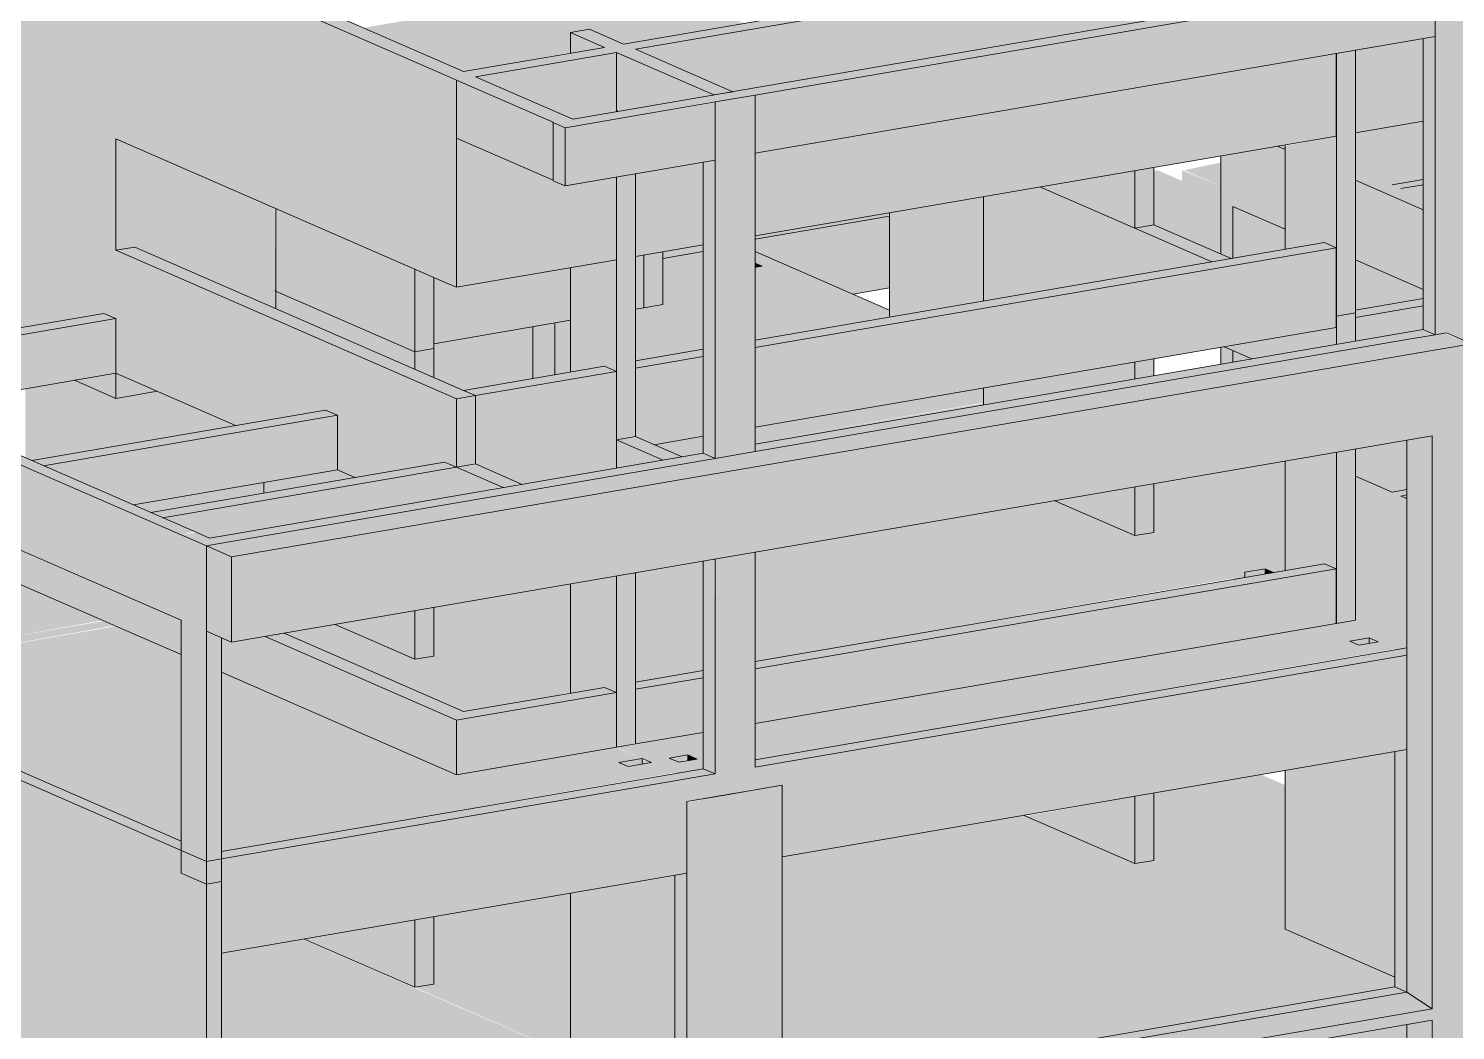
# Model space of a CAD drawing. Header units: centimetres. Extents: x -2102 to 22188, y -1637 to 88376.
# Drawn here: x 17100 to 18305, y 83591 to 84438 of the extents above; entities that cross this region are included whole.
import ezdxf

# ---------------------------------------------------------------- set-up
doc = ezdxf.new("R2010")
doc.units = ezdxf.units.CM
for name, color, linetype, lineweight in [('A-FLOR', 7, 'Continuous', 18), ('S-BEAM', 7, 'Continuous', 18), ('S-COLS', 7, 'Continuous', 18)]:
    doc.layers.add(name, color=color, linetype=linetype, lineweight=lineweight)

msp = doc.modelspace()

# ---------------------------------------------------------------- hatches: boundary and pattern name
at = {"layer": 'A-FLOR', "true_color": 0xbfbfbf}
for points in [[(17467.53, 84401.34), (17557.82, 84417.37), (17557.82, 84434.29), (17573.92, 84437.06), (17602.62, 84424.54), (17704.3, 84442.01), (17619.63, 84478.92), (17382.86, 84438.25), (17451.44, 84408.35)], [(18107.13, 84247.16), (18107.13, 84294.78), (18053.78, 84318.04), (18050.51, 84317.48), (18050.51, 84271.85), (18094.84, 84252.52)], [(18107.13, 84294.78), (18107.13, 84304.56), (18074.36, 84318.04), (18074.36, 84309.07), (18099.01, 84298.32)], [(18118.7, 83972.65), (18127.6, 83974.17), (18127.6, 83978.55), (18050.51, 84012.16), (18050.51, 84002.38), (18117.23, 83973.29)], [(18127.6, 83974.17), (18144.54, 83977.08), (18143.55, 83981.29), (18127.6, 83978.55)], [(18144.54, 83977.08), (18151.74, 83978.32), (18144.54, 83981.29), (18144.54, 83978.55)], [(17467.53, 83860.79), (17510.57, 83868.18), (17358.85, 83934.33), (17315.81, 83926.94), (17461.54, 83863.4)], [(18223.81, 83916.91), (18232.39, 83918.39), (18232.39, 83923.08), (18216.09, 83920.28), (18223.6, 83917.01)], [(17510.57, 83868.18), (17526.66, 83870.95), (17442.37, 83907.7), (17442.37, 83897.92), (17508.49, 83869.09)], [(17606.6, 83814.35), (17618.36, 83816.38), (17618.36, 83821.19), (17598.68, 83817.81), (17602.62, 83816.09)], [(17649.19, 83818.04), (17656.83, 83819.96), (17656.83, 83824.24), (17641.73, 83821.19), (17644.64, 83819.96)], [(17656.83, 83819.35), (17664.87, 83820.73), (17656.83, 83824.24), (17656.83, 83819.96)], [(18161.48, 83676.99), (18161.48, 83686.77), (18050.51, 83735.15), (18050.51, 83725.37), (18155.14, 83679.75)], [(17262.88, 83457.92), (17645.99, 83523.73), (17645.99, 83532.13), (17331.53, 83668.44), (17262.88, 83656.65), (17262.88, 83519.32)], [(17557.82, 83570.57), (17557.82, 83580.35), (17442.37, 83630.69), (17442.37, 83620.91), (17551.48, 83573.34)]]:
    msp.add_hatch(color=9, dxfattribs=at).paths.add_polyline_path(points, flags=0)
h = msp.add_hatch(color=9, dxfattribs=at)
h.paths.add_polyline_path([(18593.99, 84267.81), (18641.81, 84276.02), (18641.81, 84416.32), (18593.99, 84408.03), (18593.99, 84274.44)], flags=0)
h.paths.add_polyline_path([(18685.79, 84283.58), (18897.24, 84319.9), (18685.79, 84410.85), (18685.79, 84288.74)], flags=0)
h.paths.add_polyline_path([(18534.57, 84287.56), (18534.57, 84397.9), (18392.76, 84373.54), (18392.76, 84349.38), (18534.04, 84287.79)], flags=0)
h.paths.add_polyline_path([(18107.13, 84304.56), (18107.13, 84324.48), (18076.21, 84318.04), (18105.25, 84305.38)], flags=0)
h = msp.add_hatch(color=9, dxfattribs=at)
h.paths.add_polyline_path([(18251.88, 84305.79), (18278.05, 84310.29), (18278.05, 84359.37), (18220.9, 84349.55), (18220.9, 84319.3), (18234.96, 84313.17)], flags=0)
h.paths.add_polyline_path([(18322.03, 84317.84), (18408.57, 84332.71), (18327.81, 84367.92), (18322.03, 84366.93), (18322.03, 84346.62)], flags=0)
h = msp.add_hatch(color=9, dxfattribs=at)
h.paths.add_polyline_path([(18377.88, 84250.86), (18534.04, 84278.01), (18416.01, 84329.46), (18322.03, 84313.32), (18322.03, 84275.21), (18376.67, 84251.39)], flags=0)
h.paths.add_polyline_path([(18278.05, 84294.38), (18278.05, 84305.76), (18259.32, 84302.55)], flags=0)
h = msp.add_hatch(color=9, dxfattribs=at)
h.paths.add_polyline_path([(17649.56, 84077.05), (17669.91, 84080.55), (17669.91, 84093.32), (17628.55, 84086.21), (17645.18, 84078.96)], flags=0)
h.paths.add_polyline_path([(17713.89, 84088.1), (17906.82, 84121.72), (17906.82, 84134.01), (17713.89, 84100.87), (17713.89, 84090.21)], flags=0)
h.paths.add_polyline_path([(17544.48, 84145.24), (17557.82, 84148.06), (17557.82, 84191.3), (17544.48, 84189.01), (17544.48, 84148.06)], flags=0)
h.paths.add_polyline_path([(17612.73, 84156.96), (17669.91, 84166.79), (17669.91, 84249.37), (17635.72, 84243.5), (17635.72, 84204.68), (17612.73, 84200.73), (17612.73, 84189.15)], flags=0)
h.paths.add_polyline_path([(17713.89, 84174.34), (17821.05, 84192.75), (17719.7, 84236.94), (17713.89, 84234.96), (17713.89, 84230.71)], flags=0)
h = msp.add_hatch(color=9, dxfattribs=at)
h.paths.add_polyline_path([(16996.66, 84019.92), (16996.66, 84039.12), (16888.18, 84086.41), (16888.18, 84067.21), (16980.9, 84026.79)], flags=0)
h.paths.add_polyline_path([(17203.23, 84028.91), (17298.69, 84045.31), (17298.69, 84054.18), (17188.64, 84035.27), (17201.19, 84029.8)], flags=0)
h.paths.add_polyline_path([(17102.58, 84072.8), (17274.82, 84102.38), (17208.51, 84131.3), (17173.54, 84125.39), (17138.73, 84140.56), (17097.29, 84133.44), (17097.29, 84075.1)], flags=0)
h.paths.add_polyline_path([(16854.21, 84082.02), (16854.21, 84101.22), (16841, 84106.98), (16810.17, 84101.22), (16844.13, 84086.42)], flags=0)
h = msp.add_hatch(color=9, dxfattribs=at)
h.paths.add_polyline_path([(17652.17, 84075.92), (17669.91, 84078.96), (17668.93, 84080.38), (17649.6, 84077.04)], flags=0)
h.paths.add_polyline_path([(17713.89, 84086.52), (17906.82, 84119.66), (17906.82, 84121.24), (17713.89, 84088.1)], flags=0)
h = msp.add_hatch(color=9, dxfattribs=at)
h.paths.add_polyline_path([(16904.31, 83892.82), (17041.56, 83916.75), (17041.56, 83990.56), (16888.18, 84057.43), (16888.18, 83899.85), (16903.05, 83893.37)], flags=0)
h.paths.add_polyline_path([(16854.21, 83914.66), (16854.21, 84067.67), (16844.13, 84067.03), (16837.82, 84069.78), (16853.63, 84072.5), (16793.31, 84098.79), (16700.83, 84082.91), (16700.83, 83981.53), (16831.41, 83924.6)], flags=0)
h.paths.add_polyline_path([(17075.53, 83922.23), (17162.44, 83937.86), (17075.53, 83975.75), (17075.53, 83922.49)], flags=0)
h.paths.add_polyline_path([(16666.86, 83996.34), (16666.86, 84077.07), (16534.03, 84054.25), (16654.74, 84001.62)], flags=0)
h = msp.add_hatch(color=9, dxfattribs=at)
h.paths.add_polyline_path([(18264.42, 83918.9), (18264.42, 84030.86), (18220.9, 84049.83), (18220.9, 83937.87), (18264.23, 83918.98)], flags=0)
h.paths.add_polyline_path([(18322.03, 83924.56), (18455.6, 83947.5), (18322.03, 84005.74), (18322.03, 83928.48)], flags=0)
h.paths.add_polyline_path([(18151.74, 83978.32), (18161.48, 83979.99), (18161.48, 84072.2), (18050.51, 84053.14), (18050.51, 84012.16), (18127.6, 83978.55), (18144.92, 83981.29)], flags=0)
h = msp.add_hatch(color=9, dxfattribs=at)
h.paths.add_polyline_path([(17526.66, 83870.95), (17557.82, 83876.83), (17557.82, 83968.51), (17442.37, 83948.68), (17442.37, 83907.7), (17513.17, 83876.83)], flags=0)
h.paths.add_polyline_path([(17612.73, 83885.73), (17669.91, 83895.55), (17669.91, 83987.76), (17612.73, 83977.94), (17612.73, 83919.32)], flags=0)
h.paths.add_polyline_path([(17713.89, 83903.11), (18117.23, 83973.29), (17966.98, 84038.79), (17713.89, 83995.32), (17713.89, 83919.32)], flags=0)
h = msp.add_hatch(color=9, dxfattribs=at)
h.paths.add_polyline_path([(18161.48, 83686.77), (18161.48, 83798.73), (18141.27, 83807.54), (18050.51, 83791.95), (18050.51, 83735.15), (18117.23, 83706.06)], flags=0)
h.paths.add_polyline_path([(16931.22, 83721.42), (16931.22, 83761.66), (16908.8, 83771.43), (16908.8, 83731.19), (16931.17, 83721.44)], flags=0)
h.paths.add_polyline_path([(16813.7, 83772.65), (16813.7, 83812.89), (16791.34, 83821.44), (16791.34, 83782.4), (16796.34, 83780.22)], flags=0)
h.paths.add_polyline_path([(19459.62, 83889.59), (19459.62, 84034), (19272.4, 84001.62), (19272.4, 83971.21), (19361.09, 83932.55)], flags=0)
h.paths.add_polyline_path([(19578.09, 83911.7), (19747.65, 83940.83), (19578.09, 84014.75), (19578.09, 83928.14)], flags=0)
h = msp.add_hatch(color=9, dxfattribs=at)
h.paths.add_polyline_path([(17262.88, 83742.62), (17645.99, 83809.14), (17626.28, 83817.74), (17606.6, 83814.35), (17598.68, 83817.81), (17618.36, 83821.19), (17595.82, 83830.52), (17459.98, 83808.14), (17262.88, 83894.07), (17262.88, 83784.79)], flags=0)
h.paths.add_polyline_path([(17228.91, 83751.3), (17228.91, 83908.88), (17173.7, 83932.95), (17075.53, 83915.76), (17075.53, 83818.17), (17107.44, 83804.26)], flags=0)
h.paths.add_polyline_path([(17041.56, 83832.98), (17041.56, 83910.25), (16915.83, 83887.79), (16967.62, 83865.22)], flags=0)
h.paths.add_polyline_path([(16929.54, 83883.9), (16920.65, 83888.68), (16931.46, 83890.53), (16941.82, 83886.01), (16931.17, 83884.18)], flags=0)
h = msp.add_hatch(color=9, dxfattribs=at)
h.paths.add_polyline_path([(17663.25, 83811.4), (17669.91, 83812.54), (17669.91, 83843.25), (17612.73, 83833.42), (17660.62, 83812.54)], flags=0)
h.paths.add_polyline_path([(17649.19, 83818.04), (17641.29, 83821.57), (17656.83, 83824.24), (17664.87, 83820.73), (17656.83, 83819.35)], flags=0)
h.paths.add_polyline_path([(17713.89, 83820.1), (18254.13, 83913.6), (18240.12, 83919.71), (18223.6, 83917.01), (18216.09, 83920.28), (18232.39, 83923.08), (18204.68, 83935.11), (17713.89, 83850.8), (17713.89, 83824.24)], flags=0)
h = msp.add_hatch(color=9, dxfattribs=at)
h.paths.add_polyline_path([(17736.55, 83539.28), (18254.13, 83628.19), (18254.13, 83636.59), (17940.96, 83773.13), (17736.55, 83738.02), (17736.55, 83573.34)], flags=0)
h.paths.add_polyline_path([(17557.82, 83580.35), (17557.82, 83707.32), (17442.37, 83687.49), (17442.37, 83630.69), (17530.19, 83592.4)], flags=0)
at = {"layer": 'A-FLOR', "true_color": 0x0080ff}
for points in [[(17287.11, 83438.21), (18285.69, 83609.74), (18264.23, 83623.79), (17265.85, 83452.29)], [(17287.11, 83428.52), (18285.69, 83600.05), (18285.69, 83609.74), (17287.11, 83438.21)]]:
    msp.add_hatch(color=150, dxfattribs=at).paths.add_polyline_path(points, flags=0)
at = {"layer": 'S-BEAM', "true_color": 0xbfbfbf}
h = msp.add_hatch(color=9, dxfattribs=at)
h.paths.add_polyline_path([(18220.9, 84349.56), (18278.05, 84359.37), (18278.05, 84429.29), (18220.9, 84419.47), (18220.9, 84410.85)], flags=0)
h.paths.add_polyline_path([(18322.03, 84366.93), (18577.86, 84410.87), (18577.86, 84480.79), (18322.03, 84436.85), (18322.03, 84410.85)], flags=0)
h.paths.add_polyline_path([(18303.04, 84488.77), (18577.86, 84535.98), (18577.86, 84585.93), (18220.9, 84524.59), (18299.53, 84490.3)], flags=0)
h = msp.add_hatch(color=9, dxfattribs=at)
h.paths.add_polyline_path([(17173.7, 84125.32), (17173.7, 84519.66), (17081.19, 84559.99), (17081.19, 84182.99), (17163.44, 84197.11), (17173.54, 84192.71), (17173.13, 84146.47), (17138.73, 84140.56), (17173.54, 84125.39)], flags=0)
h.paths.add_polyline_path([(17091.35, 84534.65), (17089.29, 84535.55), (17086.87, 84539.97), (17081.19, 84559.99), (17093.78, 84544.17), (17094.17, 84538.52), (17092.32, 84534.95), (17092.01, 84534.85)], flags=0)
h.paths.add_polyline_path([(17086.47, 84541.88), (17086.91, 84547.26), (17089.29, 84549.49), (17089.66, 84550.06), (17081.19, 84559.99), (17084.9, 84547.26)], flags=0)
for points in [[(17451.44, 84398.57), (17467.53, 84401.34), (17189.79, 84522.43), (17173.7, 84519.66), (17423.29, 84410.85)], [(17451.44, 84223.52), (17451.44, 84398.57), (17173.7, 84519.66), (17173.7, 84344.61), (17413.65, 84240)], [(17612.73, 84420.14), (18204.77, 84521.84), (18194.67, 84526.24), (17602.62, 84424.54), (17608.76, 84421.87)], [(17713.89, 84381.44), (18288.15, 84480.08), (18278.05, 84484.48), (17703.79, 84385.84), (17709.02, 84383.56)], [(17713.89, 84332.38), (18288.15, 84431.03), (18288.15, 84480.08), (17713.89, 84381.44)], [(17461.54, 84394.17), (17596.63, 84417.37), (17586.53, 84421.78), (17451.44, 84398.57), (17455.2, 84396.93)], [(17678.81, 84381.55), (17694.9, 84384.31), (17612.73, 84420.14), (17596.63, 84417.37), (17612.73, 84410.36)], [(17598.1, 84367.68), (17678.81, 84381.55), (17596.63, 84417.37), (17596.63, 84368.32)], [(17461.54, 84219.12), (17461.54, 84394.17), (17451.44, 84398.57), (17451.44, 84223.52)], [(17543.72, 84358.34), (17559.81, 84361.11), (17477.64, 84396.93), (17461.54, 84394.17), (17508.49, 84373.7)], [(17543.1, 84309.56), (17543.1, 84358.61), (17461.54, 84394.17), (17461.54, 84345.12), (17508.49, 84324.65)], [(17553.2, 84353.83), (17678.81, 84376.14), (17669.91, 84380.02), (17543.94, 84358.24)], [(17553.2, 84304.78), (17680.02, 84326.56), (17680.02, 84375.62), (17553.2, 84353.83), (17553.2, 84307.2)], [(17553.2, 84304.78), (17553.2, 84353.83), (17543.1, 84358.24), (17543.72, 84308.92), (17547.65, 84307.2)], [(17796.47, 84213.25), (17827.38, 84218.56), (17827.38, 84279.15), (17713.89, 84259.66), (17713.89, 84249.25), (17748.31, 84234.24)], [(18099.71, 84240.62), (18115.81, 84243.38), (18050.51, 84271.85), (18034.42, 84269.08), (18072.4, 84252.52)], [(17461.54, 84124.85), (17477.64, 84127.62), (17189.79, 84253.11), (17173.7, 84250.35), (17431.32, 84138.03)], [(17635.72, 84243.5), (17669.91, 84249.37), (17669.91, 84254.91), (17635.72, 84248.81), (17635.72, 84245.09)], [(17375.48, 84058.5), (17451.44, 84071.55), (17461.54, 84067.14), (17461.54, 84124.85), (17173.7, 84250.35), (17173.7, 84146.47), (17274.82, 84102.38), (17350.79, 84115.43), (17360.89, 84111.03), (17360.89, 84064.86), (17369.62, 84061.05)], [(17619.63, 84201.92), (17635.72, 84204.68), (17635.72, 84249.04), (17619.63, 84246.27), (17619.63, 84206.24)], [(17821.05, 84192.75), (17827.38, 84193.83), (17827.38, 84199.77), (17713.89, 84249.25), (17713.89, 84239.47), (17821.04, 84192.75)], [(17713.89, 84235.94), (17719.7, 84236.94), (17713.89, 84239.01), (17713.89, 84236.94)], [(16925.33, 84150.07), (17173.54, 84192.71), (17163.44, 84197.11), (16915.23, 84154.48)], [(17001.29, 84116.95), (17173.54, 84146.54), (17173.54, 84192.71), (16925.33, 84150.07), (16996.66, 84118.97)], [(17713.89, 84080.38), (18288.15, 84179.02), (18278.05, 84183.43), (17713.89, 84086.41), (17713.89, 84083.5)], [(17477.64, 84127.62), (17596.63, 84148.06), (17586.53, 84152.46), (17467.53, 84132.02)], [(17517.08, 84052.71), (17596.63, 84066.38), (17596.63, 84148.06), (17477.64, 84127.62), (17477.82, 84069.83), (17515.75, 84053.29)], [(17461.54, 84067.14), (17477.64, 84070.68), (17477.64, 84127.62), (17461.54, 84124.85), (17461.54, 84069.83)], [(17112.68, 84068.39), (17360.89, 84111.03), (17350.79, 84115.43), (17102.58, 84072.8), (17110.68, 84069.26)], [(17188.64, 84035.27), (17360.89, 84064.86), (17360.89, 84111.03), (17112.68, 84068.39), (17173.7, 84041.79)], [(17228.91, 84010), (17239.96, 84012.9), (17075.53, 84084.59), (17062.83, 84082.41), (17222.25, 84012.9)], [(17636.08, 84073.15), (17652.17, 84075.92), (17612.73, 84093.11), (17596.63, 84090.35), (17633.47, 84074.29)], [(17596.63, 84066.38), (17636.08, 84073.15), (17596.63, 84090.35), (17596.63, 84067.96)], [(17228.91, 83937.86), (17228.91, 84010), (17062.83, 84082.41), (17062.83, 84010.27), (17207.7, 83947.11)], [(17213.34, 84024.51), (17461.54, 84067.14), (17449.83, 84071.27), (17203.23, 84028.91)], [(17262.88, 84002.91), (17680.02, 84074.56), (17669.91, 84078.96), (17252.78, 84007.31)], [(17252.78, 84007.31), (17461.54, 84043.17), (17461.54, 84067.14), (17213.34, 84024.51), (17250.18, 84008.45)], [(17500.99, 84049.95), (17515.75, 84053.29), (17477.17, 84069.83), (17461.54, 84067.14), (17499.97, 84050.39)], [(17461.54, 84043.17), (17499.97, 84050.39), (17461.54, 84067.14), (17461.54, 84044.76)], [(17461.54, 83853.62), (17477.64, 83856.39), (17315.81, 83926.94), (17299.72, 83924.17), (17434.95, 83865.22)], [(17713.89, 83813.96), (18264.42, 83908.53), (18264.23, 83914.63), (17713.89, 83819.96)], [(17736.55, 83738.02), (18264.23, 83828.66), (18264.23, 83908.49), (17713.89, 83813.96), (17713.89, 83794.72), (17736.55, 83798.61), (17736.55, 83747.22)], [(17477.64, 83856.39), (17596.63, 83876.83), (17586.53, 83881.23), (17467.53, 83860.79)], [(17477.64, 83810.22), (17596.63, 83830.66), (17596.63, 83876.83), (17477.64, 83856.39), (17477.64, 83812.54)], [(17461.54, 83807.45), (17477.64, 83810.22), (17477.64, 83856.39), (17461.54, 83853.62), (17461.54, 83808.14)], [(17262.88, 83736.48), (17680.02, 83808.14), (17669.91, 83812.54), (17262.88, 83742.62), (17262.88, 83740.89)], [(17262.88, 83656.65), (17656.09, 83724.2), (17656.09, 83784.79), (17680.02, 83789.2), (17680.02, 83808.14), (17262.88, 83736.48), (17262.88, 83665.86)], [(17736.55, 83533.15), (18264.16, 83623.82), (18254.13, 83628.19), (17736.55, 83539.28)], [(17736.55, 83461.01), (18264.23, 83551.65), (18264.23, 83596.36), (17736.55, 83505.72), (17736.55, 83470.22)]]:
    msp.add_hatch(color=9, dxfattribs=at).paths.add_polyline_path(points, flags=0)
h = msp.add_hatch(color=9, dxfattribs=at)
h.paths.add_polyline_path([(17612.73, 84245.09), (17669.91, 84254.91), (17669.91, 84324.83), (17612.73, 84315), (17612.73, 84274.44)], flags=0)
h.paths.add_polyline_path([(17713.89, 84262.46), (18204.77, 84346.78), (18204.77, 84416.7), (17713.89, 84332.38), (17713.89, 84274.44)], flags=0)
h.paths.add_polyline_path([(17694.9, 84384.31), (18204.77, 84471.89), (18204.77, 84521.84), (17612.73, 84420.14), (17691.4, 84385.84)], flags=0)
h = msp.add_hatch(color=9, dxfattribs=at)
h.paths.add_polyline_path([(17461.54, 84219.12), (17596.63, 84242.32), (17596.63, 84312.24), (17553.2, 84304.78), (17461.54, 84345.12), (17461.54, 84248.22)], flags=0)
h.paths.add_polyline_path([(17559.81, 84361.11), (17596.63, 84367.43), (17596.63, 84417.37), (17477.64, 84396.93), (17553.2, 84363.99)], flags=0)
h = msp.add_hatch(color=9, dxfattribs=at)
h.paths.add_polyline_path([(17173.7, 84125.32), (17189.79, 84128.08), (17189.79, 84139.46), (17173.7, 84146.47), (17173.7, 84138.03)], flags=0)
h.paths.add_polyline_path([(17173.7, 84250.35), (17189.79, 84253.11), (17189.79, 84337.6), (17173.7, 84344.61), (17173.7, 84253.11)], flags=0)
h = msp.add_hatch(color=9, dxfattribs=at)
h.paths.add_polyline_path([(17189.79, 84128.08), (17208.51, 84131.3), (17189.79, 84139.46), (17189.79, 84138.03)], flags=0)
h.paths.add_polyline_path([(17308.79, 84201.23), (17307.97, 84286.07), (17189.79, 84337.6), (17189.79, 84253.11), (17307.97, 84201.59)], flags=0)
h = msp.add_hatch(color=9, dxfattribs=at)
h.paths.add_polyline_path([(18487.25, 84126.07), (18487.25, 84141.09), (18462.54, 84136.84)], flags=0)
h.paths.add_polyline_path([(18405.08, 84205.25), (18444.52, 84212.02), (18322.03, 84265.43), (18322.03, 84217.25), (18394.98, 84229.78), (18405.08, 84225.37), (18405.08, 84206.24)], flags=0)
h.paths.add_polyline_path([(18278.05, 84217.27), (18278.05, 84284.6), (18220.9, 84309.52), (18220.9, 84242.19), (18259.47, 84225.37)], flags=0)
h.paths.add_polyline_path([(18161.48, 84268.1), (18161.48, 84335.43), (18155.02, 84338.24), (18117.23, 84331.75), (18117.23, 84287.39), (18159.22, 84269.08)], flags=0)
h = msp.add_hatch(color=9, dxfattribs=at)
h.paths.add_polyline_path([(18444.52, 84212.02), (18460.62, 84214.79), (18322.03, 84274.44), (18322.03, 84265.43), (18410.87, 84226.69)], flags=0)
h.paths.add_polyline_path([(18278.05, 84284.6), (18278.05, 84294.38), (18220.9, 84319.3), (18220.9, 84309.52)], flags=0)
h.paths.add_polyline_path([(18161.48, 84335.43), (18161.48, 84339.35), (18155.02, 84338.24)], flags=0)
h = msp.add_hatch(color=9, dxfattribs=at)
h.paths.add_polyline_path([(18259.32, 84302.55), (18278.05, 84305.79), (18278.05, 84310.29), (18251.88, 84305.79)], flags=0)
h.paths.add_polyline_path([(18322.03, 84313.32), (18416.01, 84329.46), (18407.56, 84332.53), (18322.03, 84317.84)], flags=0)
h = msp.add_hatch(color=9, dxfattribs=at)
h.paths.add_polyline_path([(17713.89, 84259.66), (17827.38, 84279.15), (17827.38, 84281.96), (17713.89, 84262.46)], flags=0)
h.paths.add_polyline_path([(18050.51, 84317.48), (18051.93, 84318.85), (18050.51, 84318.85), (18050.51, 84317.64)], flags=0)
h = msp.add_hatch(color=9, dxfattribs=at)
h.paths.add_polyline_path([(18133.43, 84158.59), (18161.48, 84163.4), (18161.48, 84177.76), (18110.08, 84168.77), (18123.83, 84162.77)], flags=0)
h.paths.add_polyline_path([(18034.42, 84229.4), (18099.71, 84240.62), (18034.42, 84269.08), (18034.42, 84243.26)], flags=0)
h = msp.add_hatch(color=9, dxfattribs=at)
h.paths.add_polyline_path([(17612.73, 84150.82), (17669.91, 84160.65), (17669.91, 84166.79), (17612.73, 84156.96), (17612.73, 84151.29)], flags=0)
h.paths.add_polyline_path([(17713.89, 84168.2), (18204.77, 84252.52), (18194.67, 84256.93), (17713.89, 84174.34)], flags=0)
h = msp.add_hatch(color=9, dxfattribs=at)
h.paths.add_polyline_path([(17628.55, 84086.21), (17669.91, 84093.32), (17669.91, 84160.65), (17612.73, 84150.82), (17612.73, 84093.11), (17619.07, 84090.35)], flags=0)
h.paths.add_polyline_path([(17713.89, 84100.87), (18204.77, 84185.19), (18204.77, 84252.52), (17713.89, 84168.2), (17713.89, 84102.81)], flags=0)
h = msp.add_hatch(color=9, dxfattribs=at)
h.paths.add_polyline_path([(17442.37, 84171.47), (17557.82, 84191.3), (17557.82, 84235.65), (17461.54, 84219.12), (17442.37, 84227.47), (17442.37, 84199.81)], flags=0)
h.paths.add_polyline_path([(17612.73, 84200.73), (17619.63, 84201.92), (17619.63, 84246.27), (17612.73, 84245.09), (17612.73, 84206.24)], flags=0)
h = msp.add_hatch(color=9, dxfattribs=at)
h.paths.add_polyline_path([(18220.9, 84193.74), (18278.05, 84203.55), (18278.05, 84209.69), (18220.9, 84199.87), (18220.9, 84194.8)], flags=0)
h.paths.add_polyline_path([(18322.03, 84211.11), (18405.08, 84225.37), (18394.98, 84229.78), (18322.03, 84217.25), (18322.03, 84215.78)], flags=0)
h = msp.add_hatch(color=9, dxfattribs=at)
h.paths.add_polyline_path([(18220.9, 84173.61), (18278.05, 84183.85), (18278.05, 84203.55), (18220.9, 84193.72), (18220.9, 84174.95)], flags=0)
h.paths.add_polyline_path([(18322.03, 84190.98), (18405.08, 84206.24), (18405.08, 84225.37), (18322.03, 84211.11), (18322.03, 84191.99)], flags=0)
at = {"layer": 'S-BEAM', "true_color": 0x0080ff}
for points in [[(17271.44, 83991.45), (18285.69, 84165.68), (18264.42, 84174.95), (17250.18, 84000.72), (17262.88, 83995.18)], [(17271.44, 83919.32), (18285.69, 84093.54), (18285.69, 84165.68), (17271.44, 83991.45), (17271.44, 83933.42)], [(17271.44, 83919.32), (17271.44, 83991.45), (17250.17, 84000.71), (17250.18, 83928.59), (17264.41, 83922.38)]]:
    msp.add_hatch(color=150, dxfattribs=at).paths.add_polyline_path(points, flags=0)
at = {"layer": 'S-BEAM', "true_color": 0xbfbfbf}
h = msp.add_hatch(color=9, dxfattribs=at)
h.paths.add_polyline_path([(18259.32, 84042.86), (18264.42, 84044.03), (18264.42, 84048.26), (18251.88, 84046.1)], flags=0)
h.paths.add_polyline_path([(18322.03, 84053.63), (18416.01, 84069.77), (18408.57, 84073.02), (18322.03, 84058.15)], flags=0)
h = msp.add_hatch(color=9, dxfattribs=at)
h.paths.add_polyline_path([(18455.6, 83947.5), (18471.69, 83950.27), (18385.32, 83987.93), (18377.28, 83986.54), (18369.83, 83989.79), (18377.28, 83991.43), (18322.03, 84015.52), (18322.03, 84005.74), (18453.23, 83948.54)], flags=0)
h.paths.add_polyline_path([(18264.42, 84030.86), (18264.42, 84040.64), (18220.9, 84059.61), (18220.9, 84049.83), (18259.65, 84032.93)], flags=0)
h = msp.add_hatch(color=9, dxfattribs=at)
h.paths.add_polyline_path([(18335.29, 84009.74), (18416.01, 84023.61), (18416.01, 84069.77), (18322.03, 84053.63), (18322.03, 84015.52)], flags=0)
h.paths.add_polyline_path([(18264.42, 84040.64), (18264.28, 84043.71), (18259.32, 84042.86), (18263.19, 84041.17)], flags=0)
h = msp.add_hatch(color=9, dxfattribs=at)
h.paths.add_polyline_path([(17461.54, 83807.45), (17461.54, 83853.62), (17299.72, 83924.17), (17271.44, 83919.32), (17262.88, 83923.05), (17262.88, 83894.07), (17459.98, 83808.14)], flags=0)
h.paths.add_polyline_path([(17228.91, 83908.88), (17228.91, 83937.86), (17081.19, 84001.62), (17081.19, 83973.28), (17207.7, 83918.13)], flags=0)
h = msp.add_hatch(color=9, dxfattribs=at)
h.paths.add_polyline_path([(17612.73, 83879.59), (17669.91, 83889.42), (17669.91, 83895.55), (17612.73, 83885.73)], flags=0)
h.paths.add_polyline_path([(17713.89, 83896.97), (18204.77, 83981.29), (18194.67, 83985.7), (17713.89, 83903.11)], flags=0)
h = msp.add_hatch(color=9, dxfattribs=at)
h.paths.add_polyline_path([(17612.73, 83833.42), (17669.91, 83843.25), (17669.91, 83889.42), (17612.73, 83879.59), (17612.73, 83834.35)], flags=0)
h.paths.add_polyline_path([(17635.41, 83823.86), (17634.7, 83824.24), (17634.57, 83824.21)], flags=0)
h.paths.add_polyline_path([(17713.89, 83850.8), (18204.77, 83935.12), (18204.77, 83981.29), (17713.89, 83896.97), (17713.89, 83865.22)], flags=0)
h = msp.add_hatch(color=9, dxfattribs=at)
h.paths.add_polyline_path([(16914.41, 83888.41), (17041.56, 83910.25), (17041.56, 83916.39), (16904.31, 83892.82), (16913.81, 83888.68)], flags=0)
h.paths.add_polyline_path([(17075.53, 83916.09), (17172.62, 83933.42), (17163.6, 83937.35), (17075.53, 83922.23), (17075.53, 83919.48)], flags=0)
at = {"layer": 'S-COLS', "true_color": 0xc0c0c0}
h = msp.add_hatch(color=9, dxfattribs=at)
h.paths.add_polyline_path([(18204.81, 84194.8), (18204.77, 84346.78), (18161.48, 84338.47), (18161.48, 84251.22), (18194.67, 84256.93), (18204.77, 84252.52), (18204.77, 84194.81)], flags=0)
h.paths.add_polyline_path([(18204.77, 84471.89), (18204.81, 84472.77), (18204.77, 84472.55)], flags=0)
h.paths.add_polyline_path([(18161.48, 84520.54), (18194.67, 84526.24), (18161.48, 84540.71), (18161.48, 84521.84)], flags=0)
h = msp.add_hatch(color=9, dxfattribs=at)
h.paths.add_polyline_path([(18034.42, 84269.08), (18034.42, 84317.52), (17954.72, 84303.83), (18022.13, 84274.44)], flags=0)
h.paths.add_polyline_path([(17949.66, 84509.34), (17960.16, 84511.14), (17949.66, 84515.72), (17949.66, 84511.14)], flags=0)
for points in [[(18319.14, 83898.69), (18322.03, 83899.18), (18322.03, 84485.9), (18288.15, 84480.08), (18288.15, 84179.02), (18298.92, 84180.24), (18319.14, 84171.42), (18319.14, 83899.18)], [(17596.63, 84417.37), (17612.73, 84420.14), (17573.92, 84437.06), (17557.82, 84434.29), (17590.29, 84420.14)], [(18288.15, 84179.02), (18288.15, 84431.03), (18278.05, 84429.29), (18278.05, 84183.43), (18285.69, 84180.1)], [(18204.81, 84194.8), (18220.9, 84197.56), (18220.86, 84419.47), (18204.81, 84416.71), (18204.81, 84204.94)], [(17680.02, 84375.62), (17713.89, 84381.44), (17703.79, 84385.84), (17669.91, 84380.02), (17678.81, 84376.14)], [(17596.63, 84090.35), (17612.73, 84093.11), (17612.73, 84315), (17596.63, 84312.24), (17596.63, 84093.11)], [(18034.42, 84269.08), (18050.51, 84271.85), (18050.51, 84320.29), (18034.42, 84317.52), (18034.42, 84271.85)], [(17827.38, 84193.83), (17906.82, 84207.48), (17906.82, 84295.6), (17827.38, 84281.96), (17827.38, 84245.09)], [(17426.28, 84164.62), (17426.28, 84234.49), (17308.79, 84285.71), (17308.79, 84215.84), (17419.56, 84167.55)], [(17426.28, 84164.62), (17442.37, 84167.38), (17442.37, 84227.47), (17426.28, 84234.49), (17426.28, 84168.7)], [(17467.53, 84132.02), (17525.85, 84142.04), (17525.85, 84185.81), (17442.37, 84171.47), (17442.37, 84142.99), (17461.54, 84134.63)], [(17525.85, 84142.04), (17544.48, 84145.24), (17544.48, 84189.01), (17525.85, 84185.81), (17525.85, 84146.24)], [(18251.88, 84046.1), (18264.42, 84048.86), (18264.42, 84089.89), (18220.9, 84082.41), (18220.9, 84059.61), (18245.56, 84048.86)], [(17250.18, 84000.72), (17262.88, 84002.91), (17241.62, 84012.18), (17228.91, 84010), (17250.17, 84000.73)], [(17250.18, 83734.3), (17250.17, 84000.72), (17228.91, 84010), (17228.91, 83743.57), (17248.26, 83735.14)], [(17557.82, 83876.3), (17586.53, 83881.23), (17596.63, 83876.83), (17596.63, 83975.18), (17557.82, 83968.25), (17557.82, 83876.83)], [(17596.63, 83830.66), (17612.73, 83834.35), (17612.73, 83977.94), (17596.63, 83975.18), (17596.63, 83833.42)], [(17250.18, 83734.3), (17262.88, 83736.48), (17262.44, 83923.24), (17250.18, 83928.59), (17250.18, 83741.96)], [(18255.29, 83913.1), (18264.42, 83914.66), (18264.23, 83918.98), (18220.9, 83937.87), (18204.81, 83935.11), (18254.13, 83913.6)], [(17250.18, 83438.06), (17250.18, 83734.3), (16931.22, 83873.36), (16931.22, 83577.12), (17209.04, 83455.99)], [(17647.16, 83808.63), (17663.25, 83811.4), (17612.73, 83833.42), (17596.63, 83830.66), (17645.99, 83809.14)], [(18264.23, 83623.79), (18264.23, 83632.2), (18264.23, 83828.66), (18254.13, 83826.93), (18254.13, 83628.19), (18264.16, 83623.82)], [(17656.09, 83519.33), (17736.55, 83533.15), (17736.55, 83798.61), (17656.09, 83784.13), (17656.09, 83520.59)], [(18034.42, 83732.38), (18034.42, 83789.18), (17942.39, 83772.51), (18021.49, 83738.02)], [(17250.18, 83438.06), (17262.88, 83440.24), (17262.88, 83736.48), (17250.18, 83734.3), (17250.18, 83443.57)], [(17656.09, 83519.33), (17656.09, 83724.2), (17645.99, 83722.46), (17645.99, 83523.73), (17655.65, 83519.52)], [(17426.28, 83627.92), (17426.28, 83684.72), (17333.33, 83668.44), (17422.83, 83629.43)]]:
    msp.add_hatch(color=9, dxfattribs=at).paths.add_polyline_path(points, flags=0)
h = msp.add_hatch(color=9, dxfattribs=at)
h.paths.add_polyline_path([(17557.82, 84147.53), (17586.53, 84152.46), (17596.63, 84148.06), (17596.63, 84242.32), (17557.82, 84235.65), (17557.82, 84148.06)], flags=0)
h.paths.add_polyline_path([(17557.82, 84416.85), (17586.53, 84421.78), (17557.82, 84434.29), (17557.82, 84417.37)], flags=0)
h = msp.add_hatch(color=9, dxfattribs=at)
h.paths.add_polyline_path([(17680.02, 83788.9), (17713.89, 83795.5), (17713.89, 83995.32), (17680.02, 83989.5), (17680.02, 83790.62)], flags=0)
h.paths.add_polyline_path([(17680.02, 84074.56), (17713.89, 84080.38), (17713.89, 84381.44), (17680.02, 84375.62), (17680.02, 84076.14)], flags=0)
h = msp.add_hatch(color=9, dxfattribs=at)
h.paths.add_polyline_path([(17680.02, 83808.14), (17679.32, 83989.38), (17669.91, 83987.76), (17669.91, 83812.54)], flags=0)
h.paths.add_polyline_path([(17680.02, 84074.56), (17680.02, 84326.56), (17669.91, 84324.83), (17669.91, 84078.96), (17678.81, 84075.09)], flags=0)
h = msp.add_hatch(color=9, dxfattribs=at)
h.paths.add_polyline_path([(18107.13, 84154.07), (18117.23, 84155.8), (18117.17, 84165.68), (18109.81, 84168.88), (18107.13, 84168.42), (18107.13, 84159.42)], flags=0)
h.paths.add_polyline_path([(18115.81, 84243.38), (18117.23, 84243.62), (18117.23, 84331.75), (18107.13, 84330.01), (18107.13, 84247.16), (18114.89, 84243.78)], flags=0)
h = msp.add_hatch(color=9, dxfattribs=at)
h.paths.add_polyline_path([(18034.42, 84009.39), (18034.42, 84050.38), (17966.98, 84038.79), (18034.29, 84009.45)], flags=0)
h.paths.add_polyline_path([(17906.82, 84119.66), (18034.42, 84141.58), (18034.42, 84155.93), (17906.82, 84134.01), (17906.82, 84122.67)], flags=0)
h.paths.add_polyline_path([(17906.82, 84207.48), (18034.42, 84229.4), (18034.42, 84269.08), (17954.72, 84303.83), (17906.82, 84295.6), (17906.82, 84242.81)], flags=0)
h = msp.add_hatch(color=9, dxfattribs=at)
h.paths.add_polyline_path([(18117.23, 84155.8), (18133.43, 84158.59), (18117.23, 84165.65), (18117.23, 84161.45)], flags=0)
h.paths.add_polyline_path([(18220.9, 84199.87), (18278.05, 84209.69), (18278.05, 84217.27), (18220.9, 84242.19), (18220.9, 84206.24)], flags=0)
h.paths.add_polyline_path([(18117.23, 84243.62), (18161.48, 84251.22), (18161.48, 84268.1), (18117.23, 84287.39), (18117.23, 84252.52)], flags=0)
h = msp.add_hatch(color=9, dxfattribs=at)
h.paths.add_polyline_path([(17426.28, 83904.93), (17426.28, 83945.91), (17358.85, 83934.33), (17408.49, 83912.69)], flags=0)
h.paths.add_polyline_path([(17298.69, 84045.31), (17375.48, 84058.5), (17360.89, 84064.86), (17298.69, 84054.18), (17298.69, 84049.66)], flags=0)
h.paths.add_polyline_path([(17426.28, 84150.01), (17426.28, 84164.62), (17308.79, 84215.84), (17308.79, 84201.23), (17423.35, 84151.29)], flags=0)
h = msp.add_hatch(color=9, dxfattribs=at)
h.paths.add_polyline_path([(18204.81, 83935.11), (18220.9, 83937.87), (18220.9, 84082.41), (18204.81, 84079.65), (18204.81, 83935.12)], flags=0)
h.paths.add_polyline_path([(18204.81, 84170.85), (18220.9, 84173.61), (18220.86, 84197.55), (18204.81, 84194.8), (18204.81, 84174.95)], flags=0)
h = msp.add_hatch(color=9, dxfattribs=at)
h.paths.add_polyline_path([(18204.81, 83935.11), (18204.81, 84079.65), (18161.48, 84072.2), (18161.48, 83979.99), (18194.67, 83985.7), (18204.77, 83981.29), (18204.77, 83935.12)], flags=0)
h.paths.add_polyline_path([(18161.48, 84163.4), (18204.81, 84170.85), (18204.77, 84185.19), (18161.48, 84177.76), (18161.48, 84165.68)], flags=0)
at = {"layer": 'S-COLS', "true_color": 0x0080ff}
for points in [[(18285.69, 84165.68), (18319.14, 84171.42), (18296.01, 84180.37), (18264.42, 84174.95), (18284.26, 84166.3)], [(18285.69, 79666.26), (18319.14, 79672), (18319.14, 84171.42), (18285.69, 84165.68), (18285.69, 79667.59)]]:
    msp.add_hatch(color=150, dxfattribs=at).paths.add_polyline_path(points, flags=0)
at = {"layer": 'S-COLS', "true_color": 0xc0c0c0}
h = msp.add_hatch(color=9, dxfattribs=at)
h.paths.add_polyline_path([(17426.28, 83904.93), (17442.37, 83907.7), (17442.37, 83948.68), (17426.28, 83945.91), (17426.28, 83912.87)], flags=0)
h.paths.add_polyline_path([(17442.37, 84142.99), (17442.37, 84167.38), (17426.28, 84164.62), (17426.28, 84150.01)], flags=0)
h = msp.add_hatch(color=9, dxfattribs=at)
h.paths.add_polyline_path([(18034.42, 84009.39), (18050.51, 84012.16), (18050.51, 84053.14), (18034.42, 84050.38), (18034.42, 84009.45)], flags=0)
h.paths.add_polyline_path([(18034.42, 84141.58), (18050.51, 84144.34), (18050.51, 84158.7), (18034.42, 84155.93), (18034.42, 84144.8)], flags=0)
at = {"layer": 'S-COLS', "true_color": 0x0080ff}
h = msp.add_hatch(color=150, dxfattribs=at)
h.paths.add_polyline_path([(18285.69, 79736.47), (18285.69, 79998.97), (18264.42, 79995.32), (18264.46, 79745.61), (18283.39, 79737.46)], flags=0)
h.paths.add_polyline_path([(18285.69, 80008.67), (18285.69, 80275.98), (18264.42, 80272.33), (18264.47, 80022.71), (18278.26, 80013.58)], flags=0)
h.paths.add_polyline_path([(18285.69, 80285.67), (18285.69, 80552.99), (18264.42, 80549.33), (18264.47, 80299.72), (18278.26, 80290.59)], flags=0)
h.paths.add_polyline_path([(18285.69, 80562.68), (18285.69, 80829.99), (18264.42, 80826.34), (18264.47, 80576.73), (18285.31, 80562.93)], flags=0)
h.paths.add_polyline_path([(18285.69, 80839.68), (18285.69, 81107), (18264.42, 81103.34), (18264.47, 80853.73), (18278.26, 80844.6)], flags=0)
h.paths.add_polyline_path([(18285.69, 81116.69), (18285.69, 81384), (18264.42, 81380.35), (18264.47, 81130.74), (18285.46, 81116.84)], flags=0)
h.paths.add_polyline_path([(18285.69, 81393.7), (18285.69, 81661.01), (18264.42, 81657.36), (18264.47, 81407.74), (18278.26, 81398.61)], flags=0)
h.paths.add_polyline_path([(18285.69, 81670.7), (18285.69, 81938.01), (18264.42, 81934.36), (18264.47, 81684.75), (18278.26, 81675.62)], flags=0)
h.paths.add_polyline_path([(18285.69, 81947.71), (18285.52, 82214.99), (18264.42, 82211.37), (18264.47, 81961.75), (18285.54, 81947.8)], flags=0)
h.paths.add_polyline_path([(18285.69, 82224.71), (18285.69, 82492.03), (18264.42, 82488.37), (18264.47, 82238.76), (18281.41, 82227.54)], flags=0)
h.paths.add_polyline_path([(18285.69, 82501.72), (18285.69, 82769.03), (18264.42, 82765.38), (18264.47, 82515.77), (18279.41, 82505.88)], flags=0)
h.paths.add_polyline_path([(18285.69, 82778.72), (18285.4, 83045.99), (18264.42, 83042.38), (18264.47, 82792.77), (18278.26, 82783.64)], flags=0)
h.paths.add_polyline_path([(18285.69, 83055.73), (18285.3, 83322.98), (18264.42, 83319.39), (18264.47, 83069.78), (18278.26, 83060.65)], flags=0)
h.paths.add_polyline_path([(18285.69, 83332.74), (18285.1, 83599.95), (18264.42, 83596.4), (18264.89, 83346.5), (18278.26, 83337.65)], flags=0)
h.paths.add_polyline_path([(18285.69, 83609.74), (18285.69, 84093.54), (18264.42, 84089.89), (18264.47, 83623.79), (18278.26, 83614.66)], flags=0)
at = {"layer": 'S-COLS', "true_color": 0xc0c0c0}
h = msp.add_hatch(color=9, dxfattribs=at)
h.paths.add_polyline_path([(18034.42, 83732.38), (18050.51, 83735.15), (18050.51, 83791.95), (18034.42, 83789.18), (18034.42, 83735.15)], flags=0)
h.paths.add_polyline_path([(18050.51, 84002.38), (18050.51, 84012.16), (18034.42, 84009.39), (18037.06, 84008.24)], flags=0)
h = msp.add_hatch(color=9, dxfattribs=at)
h.paths.add_polyline_path([(18319.14, 83621.68), (18685.79, 83685.5), (18685.79, 83961.67), (18319.14, 83897.98), (18319.14, 83623.79)], flags=0)
h.paths.add_polyline_path([(18264.23, 83623.79), (18264.42, 83624.69), (18264.23, 83623.82)], flags=0)
h = msp.add_hatch(color=9, dxfattribs=at)
h.paths.add_polyline_path([(18254.13, 83636.59), (18254.13, 83826.93), (18161.48, 83810.88), (18161.48, 83676.99), (18210.34, 83655.68)], flags=0)
h.paths.add_polyline_path([(18232.39, 83918.39), (18238.81, 83920.28), (18232.39, 83923.08), (18232.39, 83919.71)], flags=0)
h = msp.add_hatch(color=9, dxfattribs=at)
h.paths.add_polyline_path([(17426.28, 83627.92), (17442.37, 83630.69), (17442.37, 83687.49), (17426.28, 83684.72), (17426.28, 83629.65)], flags=0)
h.paths.add_polyline_path([(17442.37, 83897.92), (17442.37, 83907.7), (17426.28, 83904.93), (17441.43, 83898.33)], flags=0)
h = msp.add_hatch(color=9, dxfattribs=at)
h.paths.add_polyline_path([(17228.91, 83743.57), (17228.91, 83751.3), (17075.53, 83818.17), (17062.83, 83815.98), (17128.39, 83787.4)], flags=0)
h.paths.add_polyline_path([(17041.56, 83825.25), (17041.56, 83832.98), (16943.93, 83875.54), (16931.22, 83873.36), (16949.91, 83865.22)], flags=0)
h = msp.add_hatch(color=9, dxfattribs=at)
h.paths.add_polyline_path([(17645.99, 83532.13), (17645.99, 83722.46), (17557.82, 83707.32), (17557.82, 83570.57), (17626.28, 83540.73)], flags=0)
h.paths.add_polyline_path([(17618.36, 83816.38), (17626.28, 83817.74), (17618.36, 83819.96), (17618.36, 83817.74)], flags=0)
h = msp.add_hatch(color=9, dxfattribs=at)
h.paths.add_polyline_path([(18034.42, 83455.38), (18050.51, 83458.14), (18050.51, 83514.94), (18034.42, 83511.01), (18034.42, 83455.99)], flags=0)
h.paths.add_polyline_path([(18050.51, 83725.37), (18050.51, 83735.15), (18034.42, 83732.38), (18042.62, 83728.81)], flags=0)
h = msp.add_hatch(color=9, dxfattribs=at)
h.paths.add_polyline_path([(17426.28, 83350.92), (17442.37, 83353.68), (17442.37, 83410.48), (17426.28, 83407.71), (17426.28, 83352.64)], flags=0)
h.paths.add_polyline_path([(17442.37, 83620.91), (17442.37, 83630.69), (17426.28, 83627.92)], flags=0)

# ---------------------------------------------------------------- linework, layer by layer
at = {"layer": 'A-FLOR', "lineweight": 9}
for p, q in [((18251.88, 84305.79), (18278.05, 84310.29)), ((18278.05, 84305.76), (18259.32, 84302.55)), ((17669.91, 84249.37), (17635.72, 84243.5)), ((17719.7, 84236.94), (17713.89, 84235.94)), ((18127.6, 83978.55), (18144.54, 83981.46)), ((18127.6, 83974.17), (18127.6, 83978.55)), ((18144.54, 83981.46), (18151.74, 83978.32)), ((18144.54, 83981.46), (18144.54, 83977.08)), ((17163.6, 83937.35), (17081.19, 83973.28)), ((17228.91, 83908.88), (17173.7, 83932.95)), ((18204.77, 83935.12), (17713.89, 83850.8)), ((18216.09, 83920.28), (18232.39, 83923.08)), ((18223.81, 83916.91), (18216.09, 83920.28)), ((18240.12, 83919.71), (18223.81, 83916.91)), ((18232.39, 83923.08), (18232.39, 83918.39)), ((17461.54, 83807.45), (17262.88, 83894.07)), ((17669.91, 83843.25), (17612.73, 83833.42)), ((17596.63, 83830.66), (17461.54, 83807.45)), ((17598.68, 83817.81), (17618.36, 83821.19)), ((17606.6, 83814.35), (17598.68, 83817.81)), ((17626.28, 83817.74), (17606.6, 83814.35)), ((17618.36, 83821.19), (17618.36, 83816.38)), ((17641.15, 83821.55), (17656.83, 83824.24)), ((17649.19, 83818.04), (17641.15, 83821.55)), ((17664.87, 83820.73), (17649.19, 83818.04)), ((17656.83, 83824.24), (17664.87, 83820.73)), ((17656.83, 83824.24), (17656.83, 83819.35)), ((18264.42, 83623.82), (17265.85, 83452.29)), ((18285.69, 83609.74), (18264.42, 83623.82)), ((17287.11, 83438.21), (18285.69, 83609.74)), ((18285.69, 83600.05), (17287.11, 83428.52))]:
    msp.add_line(p, q, dxfattribs=at)
at = {"layer": 'S-BEAM', "lineweight": 9}
for p, q in [((17173.7, 84519.66), (17451.44, 84398.57)), ((17467.53, 84401.34), (17189.79, 84522.43)), ((18194.67, 84526.24), (17602.62, 84424.54)), ((17612.73, 84420.14), (18204.77, 84521.84)), ((18278.05, 84484.48), (17703.79, 84385.84)), ((17713.89, 84381.44), (18288.15, 84480.08)), ((18288.15, 84431.03), (18288.15, 84480.08)), ((17586.53, 84421.78), (17467.53, 84401.34)), ((18288.15, 84431.03), (17713.89, 84332.38)), ((17477.64, 84396.93), (17596.63, 84417.37)), ((17596.63, 84367.43), (17596.63, 84417.37)), ((17596.63, 84417.37), (17678.81, 84381.55)), ((17694.9, 84384.31), (17612.73, 84420.14)), ((18204.77, 84416.7), (18204.77, 84346.78)), ((17451.44, 84398.57), (17461.54, 84394.17)), ((17559.81, 84361.11), (17477.64, 84396.93)), ((17461.54, 84394.17), (17461.54, 84219.12)), ((17461.54, 84394.17), (17461.54, 84345.12)), ((17461.54, 84394.17), (17543.72, 84358.34)), ((17678.81, 84381.55), (17694.9, 84384.31)), ((17553.2, 84353.83), (17680.02, 84375.62)), ((17669.91, 84380.02), (17559.81, 84361.11)), ((17680.02, 84326.56), (17680.02, 84375.62)), ((17713.89, 84332.38), (17713.89, 84381.44)), ((17596.63, 84368.32), (17598.1, 84367.68)), ((17543.72, 84358.34), (17543.1, 84358.24)), ((17553.2, 84353.83), (17543.1, 84358.24)), ((17543.1, 84358.24), (17543.1, 84309.18)), ((17553.2, 84304.78), (17553.2, 84353.83)), ((18278.05, 84359.37), (18220.9, 84349.56)), ((17173.7, 84250.35), (17173.7, 84344.61)), ((17173.7, 84344.61), (17451.44, 84223.52)), ((17461.54, 84345.12), (17543.1, 84309.56)), ((18204.77, 84346.78), (17713.89, 84262.46)), ((18155.02, 84338.24), (18161.48, 84335.43)), ((17680.02, 84326.56), (17553.2, 84304.78)), ((17596.63, 84242.32), (17596.63, 84312.24)), ((17612.73, 84245.09), (17612.73, 84315)), ((17543.1, 84309.18), (17553.2, 84304.78)), ((18220.9, 84309.52), (18278.05, 84284.6)), ((18278.05, 84310.29), (18251.88, 84305.79)), ((18259.32, 84302.55), (18278.05, 84305.76)), ((17308.79, 84285.71), (17308.79, 84201.23)), ((17713.89, 84259.66), (17827.38, 84279.15)), ((18117.23, 84287.39), (18161.48, 84268.1)), ((18034.42, 84269.08), (18099.71, 84240.62)), ((18115.81, 84243.38), (18050.51, 84271.85)), ((17173.7, 84250.35), (17189.79, 84253.11)), ((17467.53, 84132.02), (17189.79, 84253.11)), ((17669.91, 84254.91), (17612.73, 84245.09)), ((18194.67, 84256.93), (17713.89, 84174.34)), ((17713.89, 84168.2), (18204.77, 84252.52)), ((18204.77, 84252.52), (18194.67, 84256.93)), ((18204.77, 84185.19), (18204.77, 84252.52)), ((17173.7, 84250.35), (17461.54, 84124.85)), ((17596.63, 84242.32), (17461.54, 84219.12)), ((17619.63, 84201.92), (17619.63, 84246.27)), ((17619.63, 84201.92), (17619.63, 84246.27)), ((17635.72, 84204.68), (17635.72, 84249.04)), ((17827.38, 84199.77), (17713.89, 84249.25)), ((17713.89, 84239.47), (17719.7, 84236.94)), ((18220.9, 84242.19), (18278.05, 84217.27)), ((17461.54, 84219.12), (17451.44, 84223.52)), ((17827.38, 84218.56), (17796.47, 84213.25)), ((17619.63, 84201.92), (17635.72, 84204.68)), ((18278.05, 84209.69), (18220.76, 84199.85)), ((18220.9, 84193.74), (18278.05, 84203.55)), ((17163.44, 84197.11), (16915.23, 84154.48)), ((16925.33, 84150.07), (17173.54, 84192.71)), ((17163.44, 84197.11), (17173.54, 84192.71)), ((17173.54, 84192.71), (17173.54, 84146.54)), ((17557.82, 84191.3), (17442.37, 84171.47)), ((17619.63, 84201.92), (17612.73, 84200.73)), ((18204.77, 84185.19), (17713.89, 84100.87)), ((18278.05, 84183.43), (17713.89, 84086.52)), ((18288.15, 84179.02), (18278.05, 84183.43)), ((18264.42, 84174.95), (17713.89, 84080.38)), ((17713.89, 84080.38), (18264.42, 84174.95)), ((18110.08, 84168.77), (18133.43, 84158.59)), ((18264.42, 84174.95), (18288.15, 84179.02)), ((17271.44, 83991.45), (18285.69, 84165.68)), ((17669.91, 84166.79), (17612.73, 84156.96)), ((17612.73, 84150.82), (17669.91, 84160.65)), ((17173.54, 84146.54), (17001.29, 84116.95)), ((17173.7, 84146.47), (17274.82, 84102.38)), ((17173.7, 84125.32), (17173.7, 84146.47)), ((17586.53, 84152.46), (17467.53, 84132.02)), ((17477.64, 84127.62), (17596.63, 84148.06)), ((17596.63, 84148.06), (17586.53, 84152.46)), ((17596.63, 84066.38), (17596.63, 84148.06)), ((17612.73, 84150.82), (17612.73, 84093.11)), ((17138.73, 84140.56), (17173.7, 84125.32)), ((17208.51, 84131.3), (17189.79, 84128.08)), ((17477.64, 84127.62), (17467.53, 84132.02)), ((17467.53, 84132.02), (17477.64, 84127.62)), ((17189.79, 84128.08), (17173.7, 84125.32)), ((17461.54, 84124.85), (17477.64, 84127.62)), ((17461.54, 84067.14), (17461.54, 84124.85)), ((17477.64, 84127.62), (17477.64, 84069.91)), ((17477.64, 84127.62), (17477.64, 84069.83)), ((17350.79, 84115.43), (17102.58, 84072.8)), ((17112.68, 84068.39), (17360.89, 84111.03)), ((17350.79, 84115.43), (17360.89, 84111.03)), ((17360.89, 84111.03), (17360.89, 84064.86)), ((17241.62, 84012.18), (17075.53, 84084.59)), ((18285.69, 84093.54), (17271.44, 83919.32)), ((17612.73, 84093.11), (17596.63, 84090.35)), ((17596.63, 84090.35), (17596.63, 84066.38)), ((17596.63, 84090.35), (17636.08, 84073.15)), ((17652.17, 84075.92), (17612.73, 84093.11)), ((17669.91, 84093.32), (17628.55, 84086.21)), ((17062.83, 84082.41), (17228.91, 84010)), ((17451.44, 84071.55), (17203.23, 84028.91)), ((17669.91, 84078.96), (17252.78, 84007.31)), ((17680.02, 84074.56), (17262.88, 84002.91)), ((17262.88, 84002.91), (17680.02, 84074.56)), ((17461.54, 84067.14), (17451.44, 84071.55)), ((17680.02, 84074.56), (17669.91, 84078.96)), ((17713.89, 84080.38), (17680.02, 84074.56)), ((17360.89, 84064.86), (17188.64, 84035.27)), ((17213.34, 84024.51), (17461.54, 84067.14)), ((17360.89, 84064.86), (17375.48, 84058.5)), ((17477.64, 84069.91), (17461.54, 84067.14)), ((17461.54, 84067.14), (17500.99, 84049.95)), ((17517.08, 84052.71), (17477.64, 84069.91)), ((18251.88, 84046.1), (18220.9, 84059.61)), ((18264.42, 84048.26), (18251.88, 84046.1)), ((18259.32, 84042.86), (18264.42, 84043.73)), ((18264.42, 84040.64), (18259.32, 84042.86)), ((17062.83, 84010.27), (17228.91, 83937.86)), ((17271.44, 83991.45), (17250.17, 84000.72)), ((17250.17, 84000.72), (17250.17, 83928.59)), ((17262.88, 84002.91), (17250.18, 84000.72)), ((17271.44, 83919.32), (17271.44, 83991.45)), ((17713.89, 83903.11), (18194.67, 83985.7)), ((18204.77, 83981.29), (17713.89, 83896.97)), ((18204.77, 83981.29), (18194.67, 83985.7)), ((18204.77, 83935.12), (18204.77, 83981.29)), ((17173.7, 83932.95), (17163.6, 83937.35)), ((17250.17, 83928.59), (17271.44, 83919.32)), ((17467.53, 83860.79), (17315.81, 83926.94)), ((17299.72, 83924.17), (17461.54, 83853.62)), ((17713.89, 83820.1), (18264.42, 83914.66)), ((18264.42, 83908.53), (17713.89, 83813.96)), ((17612.73, 83885.73), (17669.91, 83895.55)), ((17586.53, 83881.23), (17467.53, 83860.79)), ((17596.63, 83876.83), (17586.53, 83881.23)), ((17669.91, 83889.42), (17612.73, 83879.59)), ((17612.73, 83833.42), (17612.73, 83879.59)), ((17477.64, 83856.39), (17596.63, 83876.83)), ((17596.63, 83830.66), (17596.63, 83876.83)), ((17461.54, 83853.62), (17477.64, 83856.39)), ((17461.54, 83807.45), (17461.54, 83853.62)), ((18264.23, 83828.66), (17736.55, 83738.02)), ((17262.88, 83742.62), (17669.91, 83812.54)), ((17680.02, 83808.14), (17262.88, 83736.48)), ((17669.91, 83812.54), (17680.02, 83808.14)), ((17713.89, 83794.72), (17736.55, 83798.61)), ((17736.55, 83738.02), (17736.55, 83798.61)), ((17656.09, 83784.79), (17680.02, 83788.9)), ((17656.09, 83724.2), (17656.09, 83784.79)), ((17262.88, 83656.65), (17656.09, 83724.2)), ((17262.88, 83717.25), (17262.88, 83656.65)), ((18254.13, 83628.19), (17736.55, 83539.28)), ((18264.23, 83623.79), (18254.13, 83628.19)), ((17736.55, 83533.15), (18264.23, 83623.79))]:
    msp.add_line(p, q, dxfattribs=at)
at = {"layer": 'S-COLS', "lineweight": 9}
for p, q in [((18288.15, 84480.08), (18288.15, 84179.02)), ((17557.82, 84434.29), (17573.92, 84437.06)), ((17557.82, 84434.29), (17586.53, 84421.78)), ((17557.82, 84416.85), (17557.82, 84434.29)), ((17602.62, 84424.54), (17573.92, 84437.06)), ((18278.05, 84429.29), (18278.05, 84183.43)), ((18204.81, 84194.8), (18204.81, 84416.71)), ((18220.9, 84419.47), (18220.9, 84197.56)), ((17703.79, 84385.84), (17669.91, 84380.02)), ((17713.89, 84381.44), (17680.02, 84375.62)), ((17680.02, 84375.62), (17680.02, 84074.56)), ((17713.89, 84080.38), (17713.89, 84381.44)), ((18161.48, 84339.35), (18161.48, 84251.22)), ((17669.91, 84324.83), (17669.91, 84078.96)), ((18107.13, 84330.01), (18107.13, 84247.16)), ((17596.63, 84312.24), (17596.63, 84090.35)), ((17612.73, 84315), (17612.73, 84150.82)), ((18034.42, 84269.08), (18034.42, 84317.52)), ((18050.51, 84320.29), (18050.51, 84271.85)), ((18034.42, 84269.08), (17954.72, 84303.83)), ((18034.42, 84269.08), (17954.72, 84303.83)), ((17906.82, 84295.6), (17906.82, 84207.48)), ((17827.38, 84281.96), (17827.38, 84193.83)), ((18117.23, 84287.39), (18117.23, 84243.62)), ((18050.51, 84271.85), (18034.42, 84269.08)), ((17426.28, 84164.62), (17426.28, 84234.49)), ((17442.37, 84227.47), (17442.37, 84167.38)), ((17557.82, 84147.53), (17557.82, 84235.65)), ((17426.28, 84164.62), (17307.97, 84216.2)), ((17426.28, 84164.62), (17307.97, 84216.2)), ((18220.9, 84197.56), (18204.81, 84194.8)), ((18220.9, 84197.56), (18204.81, 84194.8)), ((18204.81, 84170.85), (18204.81, 84194.8)), ((18220.9, 84197.56), (18220.9, 84173.61)), ((17525.85, 84142.04), (17525.85, 84185.81)), ((17544.48, 84189.01), (17544.48, 84145.24)), ((18288.15, 84179.02), (18297.88, 84180.69)), ((18297.88, 84180.69), (18319.14, 84171.42)), ((17442.37, 84167.38), (17426.28, 84164.62)), ((17442.37, 84167.38), (17426.28, 84164.62)), ((17442.37, 84167.38), (17442.37, 84142.99)), ((18107.13, 84168.42), (18107.13, 84154.07)), ((18264.42, 84174.95), (18288.15, 84179.02)), ((18319.14, 84171.42), (18285.69, 84165.68)), ((17426.28, 84150.01), (17426.28, 84164.62)), ((18034.42, 84141.58), (18034.42, 84155.93)), ((18050.51, 84158.7), (18050.51, 84144.34)), ((18117.23, 84165.65), (18117.23, 84155.8)), ((17612.73, 84150.82), (17612.73, 84093.11)), ((17906.82, 84134.01), (17906.82, 84119.66)), ((17612.73, 84093.11), (17596.63, 84090.35)), ((17596.63, 84090.35), (17612.73, 84093.11)), ((17596.63, 84090.35), (17596.63, 84066.38)), ((18264.42, 83623.82), (18264.42, 84089.89)), ((18285.69, 83609.74), (18285.69, 84093.54)), ((18161.48, 84072.2), (18161.48, 83979.99)), ((18204.81, 83935.11), (18204.81, 84079.65)), ((18220.9, 84082.41), (18220.9, 83937.87)), ((17298.69, 84054.18), (17298.69, 84045.31)), ((18034.42, 84009.39), (18034.42, 84050.38)), ((18050.51, 84053.14), (18050.51, 84012.16)), ((18034.42, 84009.39), (17966.98, 84038.79)), ((17252.78, 84007.31), (17241.62, 84012.18)), ((18050.51, 84012.16), (18034.42, 84009.39)), ((17228.91, 84010), (17250.17, 84000.73)), ((17250.18, 84000.72), (17262.88, 84002.91)), ((17669.91, 83987.76), (17669.91, 83812.54)), ((17680.02, 83989.5), (17680.02, 83808.14)), ((17713.89, 83813.96), (17713.89, 83995.32)), ((17596.63, 83975.18), (17596.63, 83830.66)), ((17612.73, 83977.94), (17612.73, 83879.59)), ((17557.82, 83876.3), (17557.82, 83968.51)), ((17426.28, 83904.93), (17426.28, 83945.91)), ((17442.37, 83948.68), (17442.37, 83907.7)), ((17228.91, 83724.34), (17228.91, 83937.86)), ((17250.18, 83928.59), (17250.18, 83715.07)), ((17426.28, 83904.93), (17358.85, 83934.33)), ((18220.9, 83937.87), (18204.81, 83935.11)), ((17262.88, 83923.05), (17262.88, 83736.48)), ((18240.12, 83919.71), (18232.39, 83923.08)), ((17442.37, 83907.7), (17426.28, 83904.93)), ((17612.73, 83879.59), (17612.73, 83833.42)), ((17250.18, 83734.3), (16931.22, 83873.36)), ((17612.73, 83833.42), (17596.63, 83830.66)), ((17075.53, 83818.17), (17228.91, 83751.3)), ((17626.28, 83817.74), (17618.36, 83821.19)), ((18254.13, 83826.93), (18254.13, 83628.19)), ((18264.23, 83828.66), (18264.23, 83623.79)), ((18161.48, 83811.01), (18161.48, 83676.99)), ((17736.55, 83798.61), (17656.09, 83784.79)), ((17713.89, 83794.72), (17680.02, 83788.9)), ((17736.55, 83533.15), (17736.55, 83798.61)), ((17656.09, 83784.79), (17656.09, 83519.33)), ((18034.42, 83732.38), (18034.42, 83789.18)), ((18050.51, 83791.95), (18050.51, 83735.15)), ((18034.42, 83732.38), (17940.96, 83773.13)), ((17262.88, 83736.48), (17250.18, 83734.3)), ((17250.18, 83438.06), (17250.18, 83734.3)), ((17262.88, 83736.48), (17262.88, 83440.24)), ((18050.51, 83735.15), (18034.42, 83732.38)), ((17250.18, 83715.07), (17228.91, 83724.34)), ((17645.99, 83722.46), (17645.99, 83523.73)), ((17262.88, 83717.25), (17250.18, 83715.07)), ((17557.82, 83707.32), (17557.82, 83570.57)), ((17442.37, 83687.49), (17442.37, 83630.69)), ((17426.28, 83627.92), (17426.28, 83684.72)), ((18254.13, 83636.59), (18161.48, 83676.99)), ((17426.28, 83627.92), (17332.82, 83668.67)), ((17442.37, 83630.69), (17426.28, 83627.92)), ((18264.42, 83346.82), (18264.42, 83596.4)), ((18285.69, 83332.74), (18285.69, 83600.05))]:
    msp.add_line(p, q, dxfattribs=at)

doc.saveas('drawing.dxf')
